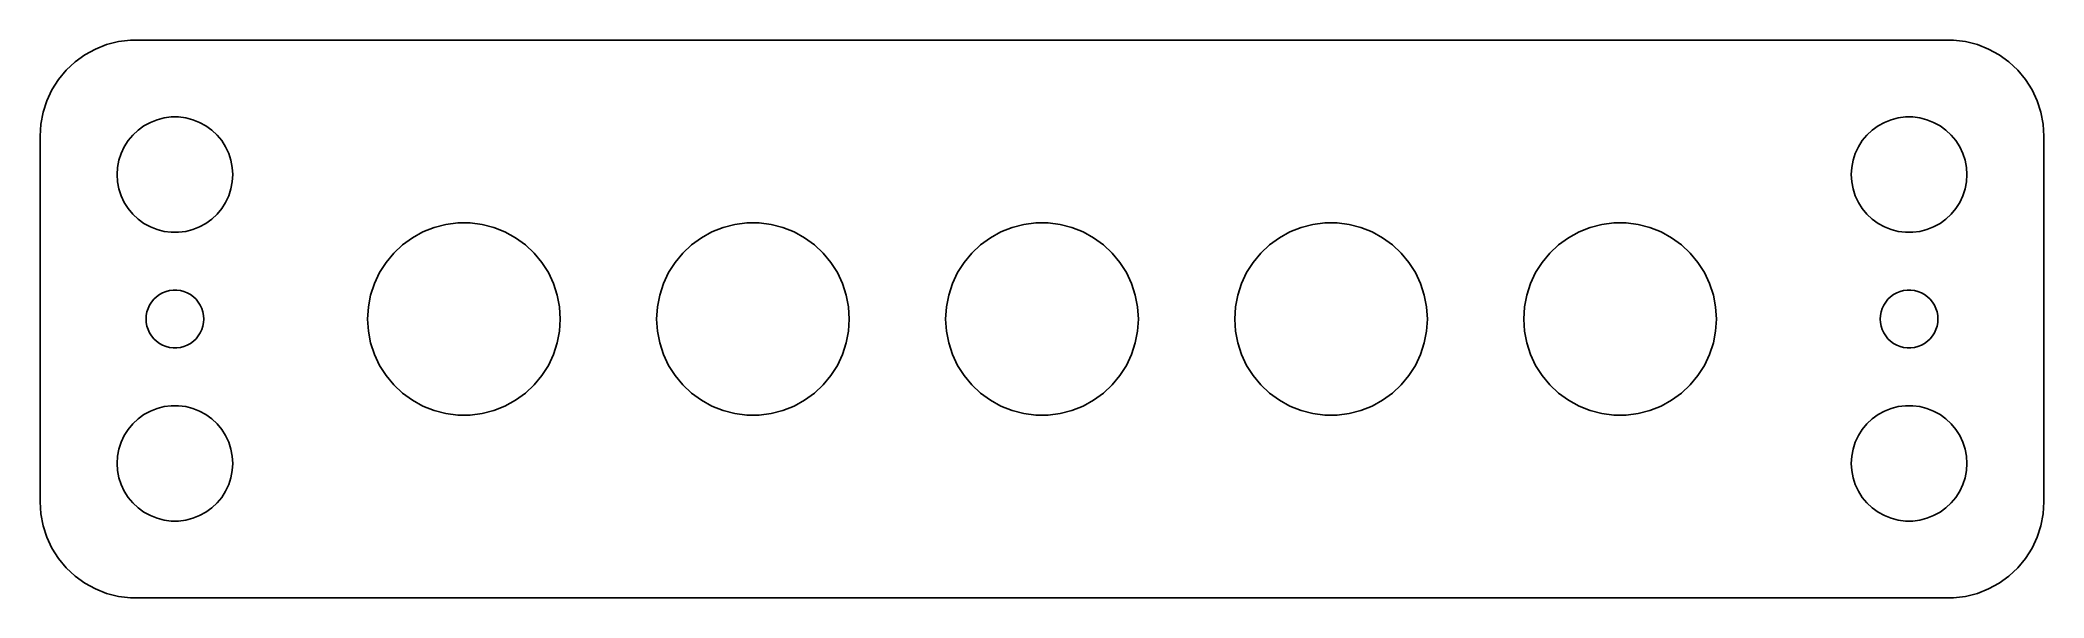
# Model space of a CAD drawing. Header units: metres. Extents: x -52 to 52, y -14 to 14.
import ezdxf

# ---------------------------------------------------------------- set-up
doc = ezdxf.new("R2010")
doc.units = ezdxf.units.M

msp = doc.modelspace()

# ---------------------------------------------------------------- linework, layer by layer
for p, q in [((-49.6791, 13.7216), (-50.1871, 13.3526)), ((-49.1289, 14.0241), (-49.6791, 13.7216)), ((-48.5451, 14.2553), (-49.1289, 14.0241)), ((-47.9369, 14.4114), (-48.5451, 14.2553)), ((-47.3139, 14.4901), (-47.9369, 14.4114)), ((47.3139, 14.4901), (-47.3139, 14.4901)), ((47.9369, 14.4114), (47.3139, 14.4901)), ((48.5451, 14.2553), (47.9369, 14.4114)), ((49.1289, 14.0241), (48.5451, 14.2553)), ((49.6791, 13.7216), (49.1289, 14.0241)), ((50.1871, 13.3526), (49.6791, 13.7216)), ((-50.6448, 12.9227), (-51.0451, 12.4389)), ((-50.1871, 13.3526), (-50.6448, 12.9227)), ((50.6448, 12.9227), (50.1871, 13.3526)), ((51.0451, 12.4389), (50.6448, 12.9227)), ((-51.3815, 11.9088), (-51.6489, 11.3406)), ((-51.0451, 12.4389), (-51.3815, 11.9088)), ((51.3815, 11.9088), (51.0451, 12.4389)), ((51.6489, 11.3406), (51.3815, 11.9088)), ((-51.8429, 10.7434), (-51.9606, 10.1267)), ((-51.6489, 11.3406), (-51.8429, 10.7434)), ((-45.927, 10.3532), (-45.5621, 10.4469)), ((-45.5621, 10.4469), (-45.1884, 10.4941)), ((-45.1884, 10.4941), (-44.8116, 10.4941)), ((-44.8116, 10.4941), (-44.4379, 10.4469)), ((-44.4379, 10.4469), (-44.0729, 10.3532)), ((44.0729, 10.3532), (44.4379, 10.4469)), ((44.4379, 10.4469), (44.8116, 10.4941)), ((44.8116, 10.4941), (45.1884, 10.4941)), ((45.1884, 10.4941), (45.5621, 10.4469)), ((45.5621, 10.4469), (45.927, 10.3532)), ((51.8429, 10.7434), (51.6489, 11.3406)), ((51.9606, 10.1267), (51.8429, 10.7434)), ((-51.9606, 10.1267), (-52, 9.5)), ((-52, 9.5), (-52, -9.5)), ((-47.427, 9.26335), (-47.1869, 9.55363)), ((-47.1869, 9.55363), (-46.9123, 9.81154)), ((-46.9123, 9.81154), (-46.6075, 10.033)), ((-46.6075, 10.033), (-46.2773, 10.2145)), ((-46.2773, 10.2145), (-45.927, 10.3532)), ((-44.0729, 10.3532), (-43.7227, 10.2145)), ((-43.7227, 10.2145), (-43.3925, 10.033)), ((-43.3925, 10.033), (-43.0877, 9.81154)), ((-43.0877, 9.81154), (-42.8131, 9.55363)), ((-42.8131, 9.55363), (-42.5729, 9.26335)), ((42.5729, 9.26335), (42.8131, 9.55363)), ((42.8131, 9.55363), (43.0877, 9.81154)), ((43.0877, 9.81154), (43.3925, 10.033)), ((43.3925, 10.033), (43.7227, 10.2145)), ((43.7227, 10.2145), (44.0729, 10.3532)), ((45.927, 10.3532), (46.2773, 10.2145)), ((46.2773, 10.2145), (46.6075, 10.033)), ((46.6075, 10.033), (46.9123, 9.81154)), ((46.9123, 9.81154), (47.1869, 9.55363)), ((47.1869, 9.55363), (47.427, 9.26335)), ((52, 9.5), (51.9606, 10.1267)), ((52, -9.5), (52, 9.5)), ((-47.9057, 8.24606), (-47.7893, 8.60437)), ((-47.7893, 8.60437), (-47.6289, 8.94525)), ((-47.6289, 8.94525), (-47.427, 9.26335)), ((-42.5729, 9.26335), (-42.3711, 8.94525)), ((-42.3711, 8.94525), (-42.2107, 8.60437)), ((-42.2107, 8.60437), (-42.0942, 8.24606)), ((42.0942, 8.24606), (42.2107, 8.60437)), ((42.2107, 8.60437), (42.3711, 8.94525)), ((42.3711, 8.94525), (42.5729, 9.26335)), ((47.427, 9.26335), (47.6289, 8.94525)), ((47.6289, 8.94525), (47.7893, 8.60437)), ((47.7893, 8.60437), (47.9057, 8.24606)), ((-48, 7.5), (-47.9763, 7.87599)), ((-47.9763, 7.12399), (-48, 7.5)), ((-47.9763, 7.87599), (-47.9057, 8.24606)), ((-42.0942, 8.24606), (-42.0237, 7.87599)), ((-42.0237, 7.87599), (-42, 7.5)), ((-42, 7.5), (-42.0237, 7.12399)), ((42, 7.5), (42.0237, 7.87599)), ((42.0237, 7.12399), (42, 7.5)), ((42.0237, 7.87599), (42.0942, 8.24606)), ((47.9057, 8.24606), (47.9763, 7.87599)), ((47.9763, 7.87599), (48, 7.5)), ((48, 7.5), (47.9763, 7.12399)), ((-47.9057, 6.75392), (-47.9763, 7.12399)), ((-47.7893, 6.39561), (-47.9057, 6.75392)), ((-47.6289, 6.05473), (-47.7893, 6.39561)), ((-42.2107, 6.39561), (-42.3711, 6.05473)), ((-42.0942, 6.75392), (-42.2107, 6.39561)), ((-42.0237, 7.12399), (-42.0942, 6.75392)), ((42.0942, 6.75392), (42.0237, 7.12399)), ((42.2107, 6.39561), (42.0942, 6.75392)), ((42.3711, 6.05473), (42.2107, 6.39561)), ((47.7893, 6.39561), (47.6289, 6.05473)), ((47.9057, 6.75392), (47.7893, 6.39561)), ((47.9763, 7.12399), (47.9057, 6.75392)), ((-47.427, 5.73663), (-47.6289, 6.05473)), ((-47.1869, 5.44635), (-47.427, 5.73663)), ((-46.9123, 5.18845), (-47.1869, 5.44635)), ((-42.8131, 5.44635), (-43.0877, 5.18845)), ((-42.5729, 5.73663), (-42.8131, 5.44635)), ((-42.3711, 6.05473), (-42.5729, 5.73663)), ((42.5729, 5.73663), (42.3711, 6.05473)), ((42.8131, 5.44635), (42.5729, 5.73663)), ((43.0877, 5.18845), (42.8131, 5.44635)), ((47.1869, 5.44635), (46.9123, 5.18845)), ((47.427, 5.73663), (47.1869, 5.44635)), ((47.6289, 6.05473), (47.427, 5.73663)), ((-46.6075, 4.96701), (-46.9123, 5.18845)), ((-46.2773, 4.78551), (-46.6075, 4.96701)), ((-45.927, 4.64682), (-46.2773, 4.78551)), ((-45.5621, 4.55313), (-45.927, 4.64682)), ((-45.1884, 4.50591), (-45.5621, 4.55313)), ((-44.8116, 4.50591), (-45.1884, 4.50591)), ((-44.4379, 4.55313), (-44.8116, 4.50591)), ((-44.0729, 4.64682), (-44.4379, 4.55313)), ((-43.7227, 4.78551), (-44.0729, 4.64682)), ((-43.3925, 4.96701), (-43.7227, 4.78551)), ((-43.0877, 5.18845), (-43.3925, 4.96701)), ((-33.1871, 3.85255), (-32.6791, 4.22163)), ((-32.6791, 4.22163), (-32.1289, 4.52412)), ((-32.1289, 4.52412), (-31.5451, 4.75528)), ((-31.5451, 4.75528), (-30.9369, 4.91142)), ((-30.9369, 4.91142), (-30.3139, 4.99013)), ((-30.3139, 4.99013), (-29.686, 4.99013)), ((-29.686, 4.99013), (-29.0631, 4.91142)), ((-29.0631, 4.91142), (-28.4549, 4.75528)), ((-28.4549, 4.75528), (-27.8711, 4.52412)), ((-27.8711, 4.52412), (-27.3209, 4.22163)), ((-27.3209, 4.22163), (-26.8129, 3.85255)), ((-18.1871, 3.85255), (-17.6791, 4.22163)), ((-17.6791, 4.22163), (-17.1289, 4.52412)), ((-17.1289, 4.52412), (-16.5451, 4.75528)), ((-16.5451, 4.75528), (-15.9369, 4.91142)), ((-15.9369, 4.91142), (-15.3139, 4.99013)), ((-15.3139, 4.99013), (-14.686, 4.99013)), ((-14.686, 4.99013), (-14.0631, 4.91142)), ((-14.0631, 4.91142), (-13.4549, 4.75528)), ((-13.4549, 4.75528), (-12.8711, 4.52412)), ((-12.8711, 4.52412), (-12.3209, 4.22163)), ((-12.3209, 4.22163), (-11.8129, 3.85255)), ((-3.18712, 3.85255), (-2.67912, 4.22163)), ((-2.67912, 4.22163), (-2.12889, 4.52412)), ((-2.12889, 4.52412), (-1.54507, 4.75528)), ((-1.54507, 4.75528), (-0.936905, 4.91142)), ((-0.936905, 4.91142), (-0.31395, 4.99013)), ((-0.31395, 4.99013), (0.31395, 4.99013)), ((0.31395, 4.99013), (0.936905, 4.91142)), ((0.936905, 4.91142), (1.54507, 4.75528)), ((1.54507, 4.75528), (2.12889, 4.52412)), ((2.12889, 4.52412), (2.67912, 4.22163)), ((2.67912, 4.22163), (3.18712, 3.85255)), ((11.8129, 3.85255), (12.3209, 4.22163)), ((12.3209, 4.22163), (12.8711, 4.52412)), ((12.8711, 4.52412), (13.4549, 4.75528)), ((13.4549, 4.75528), (14.0631, 4.91142)), ((14.0631, 4.91142), (14.686, 4.99013)), ((14.686, 4.99013), (15.3139, 4.99013)), ((15.3139, 4.99013), (15.9369, 4.91142)), ((15.9369, 4.91142), (16.5451, 4.75528)), ((16.5451, 4.75528), (17.1289, 4.52412)), ((17.1289, 4.52412), (17.6791, 4.22163)), ((17.6791, 4.22163), (18.1871, 3.85255)), ((26.8129, 3.85255), (27.3209, 4.22163)), ((27.3209, 4.22163), (27.8711, 4.52412)), ((27.8711, 4.52412), (28.4549, 4.75528)), ((28.4549, 4.75528), (29.0631, 4.91142)), ((29.0631, 4.91142), (29.686, 4.99013)), ((29.686, 4.99013), (30.3139, 4.99013)), ((30.3139, 4.99013), (30.9369, 4.91142)), ((30.9369, 4.91142), (31.5451, 4.75528)), ((31.5451, 4.75528), (32.1289, 4.52412)), ((32.1289, 4.52412), (32.6791, 4.22163)), ((32.6791, 4.22163), (33.1871, 3.85255)), ((43.3925, 4.96701), (43.0877, 5.18845)), ((43.7227, 4.78551), (43.3925, 4.96701)), ((44.0729, 4.64682), (43.7227, 4.78551)), ((44.4379, 4.55313), (44.0729, 4.64682)), ((44.8116, 4.50591), (44.4379, 4.55313)), ((45.1884, 4.50591), (44.8116, 4.50591)), ((45.5621, 4.55313), (45.1884, 4.50591)), ((45.927, 4.64682), (45.5621, 4.55313)), ((46.2773, 4.78551), (45.927, 4.64682)), ((46.6075, 4.96701), (46.2773, 4.78551)), ((46.9123, 5.18845), (46.6075, 4.96701)), ((-34.0451, 2.93892), (-33.6448, 3.42273)), ((-33.6448, 3.42273), (-33.1871, 3.85255)), ((-26.8129, 3.85255), (-26.3551, 3.42273)), ((-26.3551, 3.42273), (-25.9549, 2.93892)), ((-19.0451, 2.93892), (-18.6448, 3.42273)), ((-18.6448, 3.42273), (-18.1871, 3.85255)), ((-11.8129, 3.85255), (-11.3551, 3.42273)), ((-11.3551, 3.42273), (-10.9549, 2.93892)), ((-4.04507, 2.93892), (-3.64484, 3.42273)), ((-3.64484, 3.42273), (-3.18712, 3.85255)), ((3.18712, 3.85255), (3.64484, 3.42273)), ((3.64484, 3.42273), (4.04507, 2.93892)), ((10.9549, 2.93892), (11.3551, 3.42273)), ((11.3551, 3.42273), (11.8129, 3.85255)), ((18.1871, 3.85255), (18.6448, 3.42273)), ((18.6448, 3.42273), (19.0451, 2.93892)), ((25.9549, 2.93892), (26.3551, 3.42273)), ((26.3551, 3.42273), (26.8129, 3.85255)), ((33.1871, 3.85255), (33.6448, 3.42273)), ((33.6448, 3.42273), (34.0451, 2.93892)), ((-34.6489, 1.84062), (-34.3815, 2.40877)), ((-34.3815, 2.40877), (-34.0451, 2.93892)), ((-25.9549, 2.93892), (-25.6185, 2.40877)), ((-25.6185, 2.40877), (-25.3511, 1.84062)), ((-19.6489, 1.84062), (-19.3815, 2.40877)), ((-19.3815, 2.40877), (-19.0451, 2.93892)), ((-10.9549, 2.93892), (-10.6185, 2.40877)), ((-10.6185, 2.40877), (-10.3511, 1.84062)), ((-4.64888, 1.84062), (-4.38153, 2.40877)), ((-4.38153, 2.40877), (-4.04507, 2.93892)), ((4.04507, 2.93892), (4.38153, 2.40877)), ((4.38153, 2.40877), (4.64888, 1.84062)), ((10.3511, 1.84062), (10.6185, 2.40877)), ((10.6185, 2.40877), (10.9549, 2.93892)), ((19.0451, 2.93892), (19.3815, 2.40877)), ((19.3815, 2.40877), (19.6489, 1.84062)), ((25.3511, 1.84062), (25.6185, 2.40877)), ((25.6185, 2.40877), (25.9549, 2.93892)), ((34.0451, 2.93892), (34.3815, 2.40877)), ((34.3815, 2.40877), (34.6489, 1.84062)), ((-46.0934, 1.02681), (-45.9561, 1.15576)), ((-45.9561, 1.15576), (-45.8037, 1.26648)), ((-45.8037, 1.26648), (-45.6387, 1.35724)), ((-45.6387, 1.35724), (-45.4635, 1.42657)), ((-45.4635, 1.42657), (-45.2811, 1.47342)), ((-45.2811, 1.47342), (-45.0942, 1.49704)), ((-45.0942, 1.49704), (-44.9058, 1.49704)), ((-44.9058, 1.49704), (-44.7189, 1.47342)), ((-44.7189, 1.47342), (-44.5365, 1.42657)), ((-44.5365, 1.42657), (-44.3613, 1.35724)), ((-44.3613, 1.35724), (-44.1963, 1.26648)), ((-44.1963, 1.26648), (-44.0439, 1.15576)), ((-44.0439, 1.15576), (-43.9065, 1.02681)), ((-34.9606, 0.626663), (-34.8429, 1.24344)), ((-34.8429, 1.24344), (-34.6489, 1.84062)), ((-25.3511, 1.84062), (-25.1571, 1.24344)), ((-25.1571, 1.24344), (-25.0394, 0.626663)), ((-19.9606, 0.626663), (-19.8429, 1.24344)), ((-19.8429, 1.24344), (-19.6489, 1.84062)), ((-10.3511, 1.84062), (-10.1571, 1.24344)), ((-10.1571, 1.24344), (-10.0394, 0.626663)), ((-4.96057, 0.626663), (-4.84291, 1.24344)), ((-4.84291, 1.24344), (-4.64888, 1.84062)), ((4.64888, 1.84062), (4.84291, 1.24344)), ((4.84291, 1.24344), (4.96057, 0.626663)), ((10.0394, 0.626663), (10.1571, 1.24344)), ((10.1571, 1.24344), (10.3511, 1.84062)), ((19.6489, 1.84062), (19.8429, 1.24344)), ((19.8429, 1.24344), (19.9606, 0.626663)), ((25.0394, 0.626663), (25.1571, 1.24344)), ((25.1571, 1.24344), (25.3511, 1.84062)), ((34.6489, 1.84062), (34.8429, 1.24344)), ((34.8429, 1.24344), (34.9606, 0.626663)), ((43.9065, 1.02681), (44.0439, 1.15576)), ((44.0439, 1.15576), (44.1963, 1.26648)), ((44.1963, 1.26648), (44.3613, 1.35724)), ((44.3613, 1.35724), (44.5365, 1.42657)), ((44.5365, 1.42657), (44.7189, 1.47342)), ((44.7189, 1.47342), (44.9058, 1.49704)), ((44.9058, 1.49704), (45.0942, 1.49704)), ((45.0942, 1.49704), (45.2811, 1.47342)), ((45.2811, 1.47342), (45.4635, 1.42657)), ((45.4635, 1.42657), (45.6387, 1.35724)), ((45.6387, 1.35724), (45.8037, 1.26648)), ((45.8037, 1.26648), (45.9561, 1.15576)), ((45.9561, 1.15576), (46.0934, 1.02681)), ((-46.5, 0), (-46.4882, 0.187988)), ((-46.4882, -0.187988), (-46.5, 0)), ((-46.4882, 0.187988), (-46.4529, 0.373032)), ((-46.4529, 0.373032), (-46.3947, 0.552185)), ((-46.3947, 0.552185), (-46.3145, 0.722626)), ((-46.3145, 0.722626), (-46.2135, 0.881668)), ((-46.2135, 0.881668), (-46.0934, 1.02681)), ((-43.9065, 1.02681), (-43.7865, 0.881668)), ((-43.7865, 0.881668), (-43.6855, 0.722626)), ((-43.6855, 0.722626), (-43.6053, 0.552185)), ((-43.6053, 0.552185), (-43.5471, 0.373032)), ((-43.5471, 0.373032), (-43.5118, 0.187988)), ((-43.5118, 0.187988), (-43.5, 0)), ((-43.5, 0), (-43.5118, -0.187988)), ((-35, 0), (-34.9606, 0.626663)), ((-34.9606, -0.626663), (-35, 0)), ((-25.0394, 0.626663), (-25, 0)), ((-25, 0), (-25.0394, -0.626663)), ((-20, 0), (-19.9606, 0.626663)), ((-19.9606, -0.626663), (-20, 0)), ((-10.0394, 0.626663), (-10, 0)), ((-10, 0), (-10.0394, -0.626663)), ((-5, 0), (-4.96057, 0.626663)), ((-4.96057, -0.626663), (-5, 0)), ((4.96057, 0.626663), (5, 0)), ((5, 0), (4.96057, -0.626663)), ((10, 0), (10.0394, 0.626663)), ((10.0394, -0.626663), (10, 0)), ((19.9606, 0.626663), (20, 0)), ((20, 0), (19.9606, -0.626663)), ((25, 0), (25.0394, 0.626663)), ((25.0394, -0.626663), (25, 0)), ((34.9606, 0.626663), (35, 0)), ((35, 0), (34.9606, -0.626663)), ((43.5, 0), (43.5118, 0.187988)), ((43.5118, -0.187988), (43.5, 0)), ((43.5118, 0.187988), (43.5471, 0.373032)), ((43.5471, 0.373032), (43.6053, 0.552185)), ((43.6053, 0.552185), (43.6855, 0.722626)), ((43.6855, 0.722626), (43.7865, 0.881668)), ((43.7865, 0.881668), (43.9065, 1.02681)), ((46.0934, 1.02681), (46.2135, 0.881668)), ((46.2135, 0.881668), (46.3145, 0.722626)), ((46.3145, 0.722626), (46.3947, 0.552185)), ((46.3947, 0.552185), (46.4529, 0.373032)), ((46.4529, 0.373032), (46.4882, 0.187988)), ((46.4882, 0.187988), (46.5, 0)), ((46.5, 0), (46.4882, -0.187988)), ((-46.4529, -0.373032), (-46.4882, -0.187988)), ((-46.3947, -0.552185), (-46.4529, -0.373032)), ((-46.3145, -0.722626), (-46.3947, -0.552185)), ((-46.2135, -0.881668), (-46.3145, -0.722626)), ((-46.0934, -1.02681), (-46.2135, -0.881668)), ((-45.9561, -1.15576), (-46.0934, -1.02681)), ((-43.9065, -1.02681), (-44.0439, -1.15576)), ((-43.7865, -0.881668), (-43.9065, -1.02681)), ((-43.6855, -0.722626), (-43.7865, -0.881668)), ((-43.6053, -0.552185), (-43.6855, -0.722626)), ((-43.5471, -0.373032), (-43.6053, -0.552185)), ((-43.5118, -0.187988), (-43.5471, -0.373032)), ((-34.8429, -1.24344), (-34.9606, -0.626663)), ((-25.0394, -0.626663), (-25.1571, -1.24344)), ((-19.8429, -1.24344), (-19.9606, -0.626663)), ((-10.0394, -0.626663), (-10.1571, -1.24344)), ((-4.84291, -1.24344), (-4.96057, -0.626663)), ((4.96057, -0.626663), (4.84291, -1.24344)), ((10.1571, -1.24344), (10.0394, -0.626663)), ((19.9606, -0.626663), (19.8429, -1.24344)), ((25.1571, -1.24344), (25.0394, -0.626663)), ((34.9606, -0.626663), (34.8429, -1.24344)), ((43.5471, -0.373032), (43.5118, -0.187988)), ((43.6053, -0.552185), (43.5471, -0.373032)), ((43.6855, -0.722626), (43.6053, -0.552185)), ((43.7865, -0.881668), (43.6855, -0.722626)), ((43.9065, -1.02681), (43.7865, -0.881668)), ((44.0439, -1.15576), (43.9065, -1.02681)), ((46.0934, -1.02681), (45.9561, -1.15576)), ((46.2135, -0.881668), (46.0934, -1.02681)), ((46.3145, -0.722626), (46.2135, -0.881668)), ((46.3947, -0.552185), (46.3145, -0.722626)), ((46.4529, -0.373032), (46.3947, -0.552185)), ((46.4882, -0.187988), (46.4529, -0.373032)), ((-45.8037, -1.26648), (-45.9561, -1.15576)), ((-45.6387, -1.35724), (-45.8037, -1.26648)), ((-45.4635, -1.42657), (-45.6387, -1.35724)), ((-45.2811, -1.47342), (-45.4635, -1.42657)), ((-45.0942, -1.49704), (-45.2811, -1.47342)), ((-44.9058, -1.49704), (-45.0942, -1.49704)), ((-44.7189, -1.47342), (-44.9058, -1.49704)), ((-44.5365, -1.42657), (-44.7189, -1.47342)), ((-44.3613, -1.35724), (-44.5365, -1.42657)), ((-44.1963, -1.26648), (-44.3613, -1.35724)), ((-44.0439, -1.15576), (-44.1963, -1.26648)), ((-34.6489, -1.84062), (-34.8429, -1.24344)), ((-34.3815, -2.40877), (-34.6489, -1.84062)), ((-25.3511, -1.84062), (-25.6185, -2.40877)), ((-25.1571, -1.24344), (-25.3511, -1.84062)), ((-19.6489, -1.84062), (-19.8429, -1.24344)), ((-19.3815, -2.40877), (-19.6489, -1.84062)), ((-10.3511, -1.84062), (-10.6185, -2.40877)), ((-10.1571, -1.24344), (-10.3511, -1.84062)), ((-4.64888, -1.84062), (-4.84291, -1.24344)), ((-4.38153, -2.40877), (-4.64888, -1.84062)), ((4.64888, -1.84062), (4.38153, -2.40877)), ((4.84291, -1.24344), (4.64888, -1.84062)), ((10.3511, -1.84062), (10.1571, -1.24344)), ((10.6185, -2.40877), (10.3511, -1.84062)), ((19.6489, -1.84062), (19.3815, -2.40877)), ((19.8429, -1.24344), (19.6489, -1.84062)), ((25.3511, -1.84062), (25.1571, -1.24344)), ((25.6185, -2.40877), (25.3511, -1.84062)), ((34.6489, -1.84062), (34.3815, -2.40877)), ((34.8429, -1.24344), (34.6489, -1.84062)), ((44.1963, -1.26648), (44.0439, -1.15576)), ((44.3613, -1.35724), (44.1963, -1.26648)), ((44.5365, -1.42657), (44.3613, -1.35724)), ((44.7189, -1.47342), (44.5365, -1.42657)), ((44.9058, -1.49704), (44.7189, -1.47342)), ((45.0942, -1.49704), (44.9058, -1.49704)), ((45.2811, -1.47342), (45.0942, -1.49704)), ((45.4635, -1.42657), (45.2811, -1.47342)), ((45.6387, -1.35724), (45.4635, -1.42657)), ((45.8037, -1.26648), (45.6387, -1.35724)), ((45.9561, -1.15576), (45.8037, -1.26648)), ((-34.0451, -2.93892), (-34.3815, -2.40877)), ((-33.6448, -3.42273), (-34.0451, -2.93892)), ((-25.9549, -2.93892), (-26.3551, -3.42273)), ((-25.6185, -2.40877), (-25.9549, -2.93892)), ((-19.0451, -2.93892), (-19.3815, -2.40877)), ((-18.6448, -3.42273), (-19.0451, -2.93892)), ((-10.9549, -2.93892), (-11.3551, -3.42273)), ((-10.6185, -2.40877), (-10.9549, -2.93892)), ((-4.04507, -2.93892), (-4.38153, -2.40877)), ((-3.64484, -3.42273), (-4.04507, -2.93892)), ((4.04507, -2.93892), (3.64484, -3.42273)), ((4.38153, -2.40877), (4.04507, -2.93892)), ((10.9549, -2.93892), (10.6185, -2.40877)), ((11.3551, -3.42273), (10.9549, -2.93892)), ((19.0451, -2.93892), (18.6448, -3.42273)), ((19.3815, -2.40877), (19.0451, -2.93892)), ((25.9549, -2.93892), (25.6185, -2.40877)), ((26.3551, -3.42273), (25.9549, -2.93892)), ((34.0451, -2.93892), (33.6448, -3.42273)), ((34.3815, -2.40877), (34.0451, -2.93892)), ((-33.1871, -3.85255), (-33.6448, -3.42273)), ((-32.6791, -4.22163), (-33.1871, -3.85255)), ((-26.8129, -3.85255), (-27.3209, -4.22163)), ((-26.3551, -3.42273), (-26.8129, -3.85255)), ((-18.1871, -3.85255), (-18.6448, -3.42273)), ((-17.6791, -4.22163), (-18.1871, -3.85255)), ((-11.8129, -3.85255), (-12.3209, -4.22163)), ((-11.3551, -3.42273), (-11.8129, -3.85255)), ((-3.18712, -3.85255), (-3.64484, -3.42273)), ((-2.67912, -4.22163), (-3.18712, -3.85255)), ((3.18712, -3.85255), (2.67912, -4.22163)), ((3.64484, -3.42273), (3.18712, -3.85255)), ((11.8129, -3.85255), (11.3551, -3.42273)), ((12.3209, -4.22163), (11.8129, -3.85255)), ((18.1871, -3.85255), (17.6791, -4.22163)), ((18.6448, -3.42273), (18.1871, -3.85255)), ((26.8129, -3.85255), (26.3551, -3.42273)), ((27.3209, -4.22163), (26.8129, -3.85255)), ((33.1871, -3.85255), (32.6791, -4.22163)), ((33.6448, -3.42273), (33.1871, -3.85255)), ((-47.1869, -5.44635), (-46.9123, -5.18845)), ((-46.9123, -5.18845), (-46.6075, -4.96701)), ((-46.6075, -4.96701), (-46.2773, -4.78551)), ((-46.2773, -4.78551), (-45.927, -4.64682)), ((-45.927, -4.64682), (-45.5621, -4.55313)), ((-45.5621, -4.55313), (-45.1884, -4.50591)), ((-45.1884, -4.50591), (-44.8116, -4.50591)), ((-44.8116, -4.50591), (-44.4379, -4.55313)), ((-44.4379, -4.55313), (-44.0729, -4.64682)), ((-44.0729, -4.64682), (-43.7227, -4.78551)), ((-43.7227, -4.78551), (-43.3925, -4.96701)), ((-43.3925, -4.96701), (-43.0877, -5.18845)), ((-43.0877, -5.18845), (-42.8131, -5.44635)), ((-32.1289, -4.52412), (-32.6791, -4.22163)), ((-31.5451, -4.75528), (-32.1289, -4.52412)), ((-30.9369, -4.91142), (-31.5451, -4.75528)), ((-30.3139, -4.99013), (-30.9369, -4.91142)), ((-29.686, -4.99013), (-30.3139, -4.99013)), ((-29.0631, -4.91142), (-29.686, -4.99013)), ((-28.4549, -4.75528), (-29.0631, -4.91142)), ((-27.8711, -4.52412), (-28.4549, -4.75528)), ((-27.3209, -4.22163), (-27.8711, -4.52412)), ((-17.1289, -4.52412), (-17.6791, -4.22163)), ((-16.5451, -4.75528), (-17.1289, -4.52412)), ((-15.9369, -4.91142), (-16.5451, -4.75528)), ((-15.3139, -4.99013), (-15.9369, -4.91142)), ((-14.686, -4.99013), (-15.3139, -4.99013)), ((-14.0631, -4.91142), (-14.686, -4.99013)), ((-13.4549, -4.75528), (-14.0631, -4.91142)), ((-12.8711, -4.52412), (-13.4549, -4.75528)), ((-12.3209, -4.22163), (-12.8711, -4.52412)), ((-2.12889, -4.52412), (-2.67912, -4.22163)), ((-1.54507, -4.75528), (-2.12889, -4.52412)), ((-0.936905, -4.91142), (-1.54507, -4.75528)), ((-0.31395, -4.99013), (-0.936905, -4.91142)), ((0.31395, -4.99013), (-0.31395, -4.99013)), ((0.936905, -4.91142), (0.31395, -4.99013)), ((1.54507, -4.75528), (0.936905, -4.91142)), ((2.12889, -4.52412), (1.54507, -4.75528)), ((2.67912, -4.22163), (2.12889, -4.52412)), ((12.8711, -4.52412), (12.3209, -4.22163)), ((13.4549, -4.75528), (12.8711, -4.52412)), ((14.0631, -4.91142), (13.4549, -4.75528)), ((14.686, -4.99013), (14.0631, -4.91142)), ((15.3139, -4.99013), (14.686, -4.99013)), ((15.9369, -4.91142), (15.3139, -4.99013)), ((16.5451, -4.75528), (15.9369, -4.91142)), ((17.1289, -4.52412), (16.5451, -4.75528)), ((17.6791, -4.22163), (17.1289, -4.52412)), ((27.8711, -4.52412), (27.3209, -4.22163)), ((28.4549, -4.75528), (27.8711, -4.52412)), ((29.0631, -4.91142), (28.4549, -4.75528)), ((29.686, -4.99013), (29.0631, -4.91142)), ((30.3139, -4.99013), (29.686, -4.99013)), ((30.9369, -4.91142), (30.3139, -4.99013)), ((31.5451, -4.75528), (30.9369, -4.91142)), ((32.1289, -4.52412), (31.5451, -4.75528)), ((32.6791, -4.22163), (32.1289, -4.52412)), ((42.8131, -5.44635), (43.0877, -5.18845)), ((43.0877, -5.18845), (43.3925, -4.96701)), ((43.3925, -4.96701), (43.7227, -4.78551)), ((43.7227, -4.78551), (44.0729, -4.64682)), ((44.0729, -4.64682), (44.4379, -4.55313)), ((44.4379, -4.55313), (44.8116, -4.50591)), ((44.8116, -4.50591), (45.1884, -4.50591)), ((45.1884, -4.50591), (45.5621, -4.55313)), ((45.5621, -4.55313), (45.927, -4.64682)), ((45.927, -4.64682), (46.2773, -4.78551)), ((46.2773, -4.78551), (46.6075, -4.96701)), ((46.6075, -4.96701), (46.9123, -5.18845)), ((46.9123, -5.18845), (47.1869, -5.44635)), ((-47.7893, -6.39561), (-47.6289, -6.05473)), ((-47.6289, -6.05473), (-47.427, -5.73663)), ((-47.427, -5.73663), (-47.1869, -5.44635)), ((-42.8131, -5.44635), (-42.5729, -5.73663)), ((-42.5729, -5.73663), (-42.3711, -6.05473)), ((-42.3711, -6.05473), (-42.2107, -6.39561)), ((42.2107, -6.39561), (42.3711, -6.05473)), ((42.3711, -6.05473), (42.5729, -5.73663)), ((42.5729, -5.73663), (42.8131, -5.44635)), ((47.1869, -5.44635), (47.427, -5.73663)), ((47.427, -5.73663), (47.6289, -6.05473)), ((47.6289, -6.05473), (47.7893, -6.39561)), ((-48, -7.5), (-47.9763, -7.12399)), ((-47.9763, -7.12399), (-47.9057, -6.75392)), ((-47.9057, -6.75392), (-47.7893, -6.39561)), ((-42.2107, -6.39561), (-42.0942, -6.75392)), ((-42.0942, -6.75392), (-42.0237, -7.12399)), ((-42.0237, -7.12399), (-42, -7.5)), ((42, -7.5), (42.0237, -7.12399)), ((42.0237, -7.12399), (42.0942, -6.75392)), ((42.0942, -6.75392), (42.2107, -6.39561)), ((47.7893, -6.39561), (47.9057, -6.75392)), ((47.9057, -6.75392), (47.9763, -7.12399)), ((47.9763, -7.12399), (48, -7.5)), ((-47.9763, -7.87599), (-48, -7.5)), ((-47.9057, -8.24606), (-47.9763, -7.87599)), ((-47.7893, -8.60437), (-47.9057, -8.24606)), ((-42.0942, -8.24606), (-42.2107, -8.60437)), ((-42.0237, -7.87599), (-42.0942, -8.24606)), ((-42, -7.5), (-42.0237, -7.87599)), ((42.0237, -7.87599), (42, -7.5)), ((42.0942, -8.24606), (42.0237, -7.87599)), ((42.2107, -8.60437), (42.0942, -8.24606)), ((47.9057, -8.24606), (47.7893, -8.60437)), ((47.9763, -7.87599), (47.9057, -8.24606)), ((48, -7.5), (47.9763, -7.87599)), ((-47.6289, -8.94525), (-47.7893, -8.60437)), ((-47.427, -9.26335), (-47.6289, -8.94525)), ((-47.1869, -9.55363), (-47.427, -9.26335)), ((-42.5729, -9.26335), (-42.8131, -9.55363)), ((-42.3711, -8.94525), (-42.5729, -9.26335)), ((-42.2107, -8.60437), (-42.3711, -8.94525)), ((42.3711, -8.94525), (42.2107, -8.60437)), ((42.5729, -9.26335), (42.3711, -8.94525)), ((42.8131, -9.55363), (42.5729, -9.26335)), ((47.427, -9.26335), (47.1869, -9.55363)), ((47.6289, -8.94525), (47.427, -9.26335)), ((47.7893, -8.60437), (47.6289, -8.94525)), ((-52, -9.5), (-51.9606, -10.1267)), ((-51.9606, -10.1267), (-51.8429, -10.7434)), ((-46.9123, -9.81154), (-47.1869, -9.55363)), ((-46.6075, -10.033), (-46.9123, -9.81154)), ((-46.2773, -10.2145), (-46.6075, -10.033)), ((-45.927, -10.3532), (-46.2773, -10.2145)), ((-45.5621, -10.4469), (-45.927, -10.3532)), ((-44.0729, -10.3532), (-44.4379, -10.4469)), ((-43.7227, -10.2145), (-44.0729, -10.3532)), ((-43.3925, -10.033), (-43.7227, -10.2145)), ((-43.0877, -9.81154), (-43.3925, -10.033)), ((-42.8131, -9.55363), (-43.0877, -9.81154)), ((43.0877, -9.81154), (42.8131, -9.55363)), ((43.3925, -10.033), (43.0877, -9.81154)), ((43.7227, -10.2145), (43.3925, -10.033)), ((44.0729, -10.3532), (43.7227, -10.2145)), ((44.4379, -10.4469), (44.0729, -10.3532)), ((45.927, -10.3532), (45.5621, -10.4469)), ((46.2773, -10.2145), (45.927, -10.3532)), ((46.6075, -10.033), (46.2773, -10.2145)), ((46.9123, -9.81154), (46.6075, -10.033)), ((47.1869, -9.55363), (46.9123, -9.81154)), ((51.8429, -10.7434), (51.9606, -10.1267)), ((51.9606, -10.1267), (52, -9.5)), ((-51.8429, -10.7434), (-51.6489, -11.3406)), ((-51.6489, -11.3406), (-51.3815, -11.9088)), ((-45.1884, -10.4941), (-45.5621, -10.4469)), ((-44.8116, -10.4941), (-45.1884, -10.4941)), ((-44.4379, -10.4469), (-44.8116, -10.4941)), ((44.8116, -10.4941), (44.4379, -10.4469)), ((45.1884, -10.4941), (44.8116, -10.4941)), ((45.5621, -10.4469), (45.1884, -10.4941)), ((51.3815, -11.9088), (51.6489, -11.3406)), ((51.6489, -11.3406), (51.8429, -10.7434)), ((-51.3815, -11.9088), (-51.0451, -12.4389)), ((-51.0451, -12.4389), (-50.6448, -12.9227)), ((50.6448, -12.9227), (51.0451, -12.4389)), ((51.0451, -12.4389), (51.3815, -11.9088)), ((-50.6448, -12.9227), (-50.1871, -13.3526)), ((-50.1871, -13.3526), (-49.6791, -13.7216)), ((49.6791, -13.7216), (50.1871, -13.3526)), ((50.1871, -13.3526), (50.6448, -12.9227)), ((-49.6791, -13.7216), (-49.1289, -14.0241)), ((-49.1289, -14.0241), (-48.5451, -14.2553)), ((-48.5451, -14.2553), (-47.9369, -14.4114)), ((-47.9369, -14.4114), (-47.3139, -14.4901)), ((-47.3139, -14.4901), (47.3139, -14.4901)), ((47.3139, -14.4901), (47.9369, -14.4114)), ((47.9369, -14.4114), (48.5451, -14.2553)), ((48.5451, -14.2553), (49.1289, -14.0241)), ((49.1289, -14.0241), (49.6791, -13.7216))]:
    msp.add_line(p, q)

doc.saveas('drawing.dxf')
